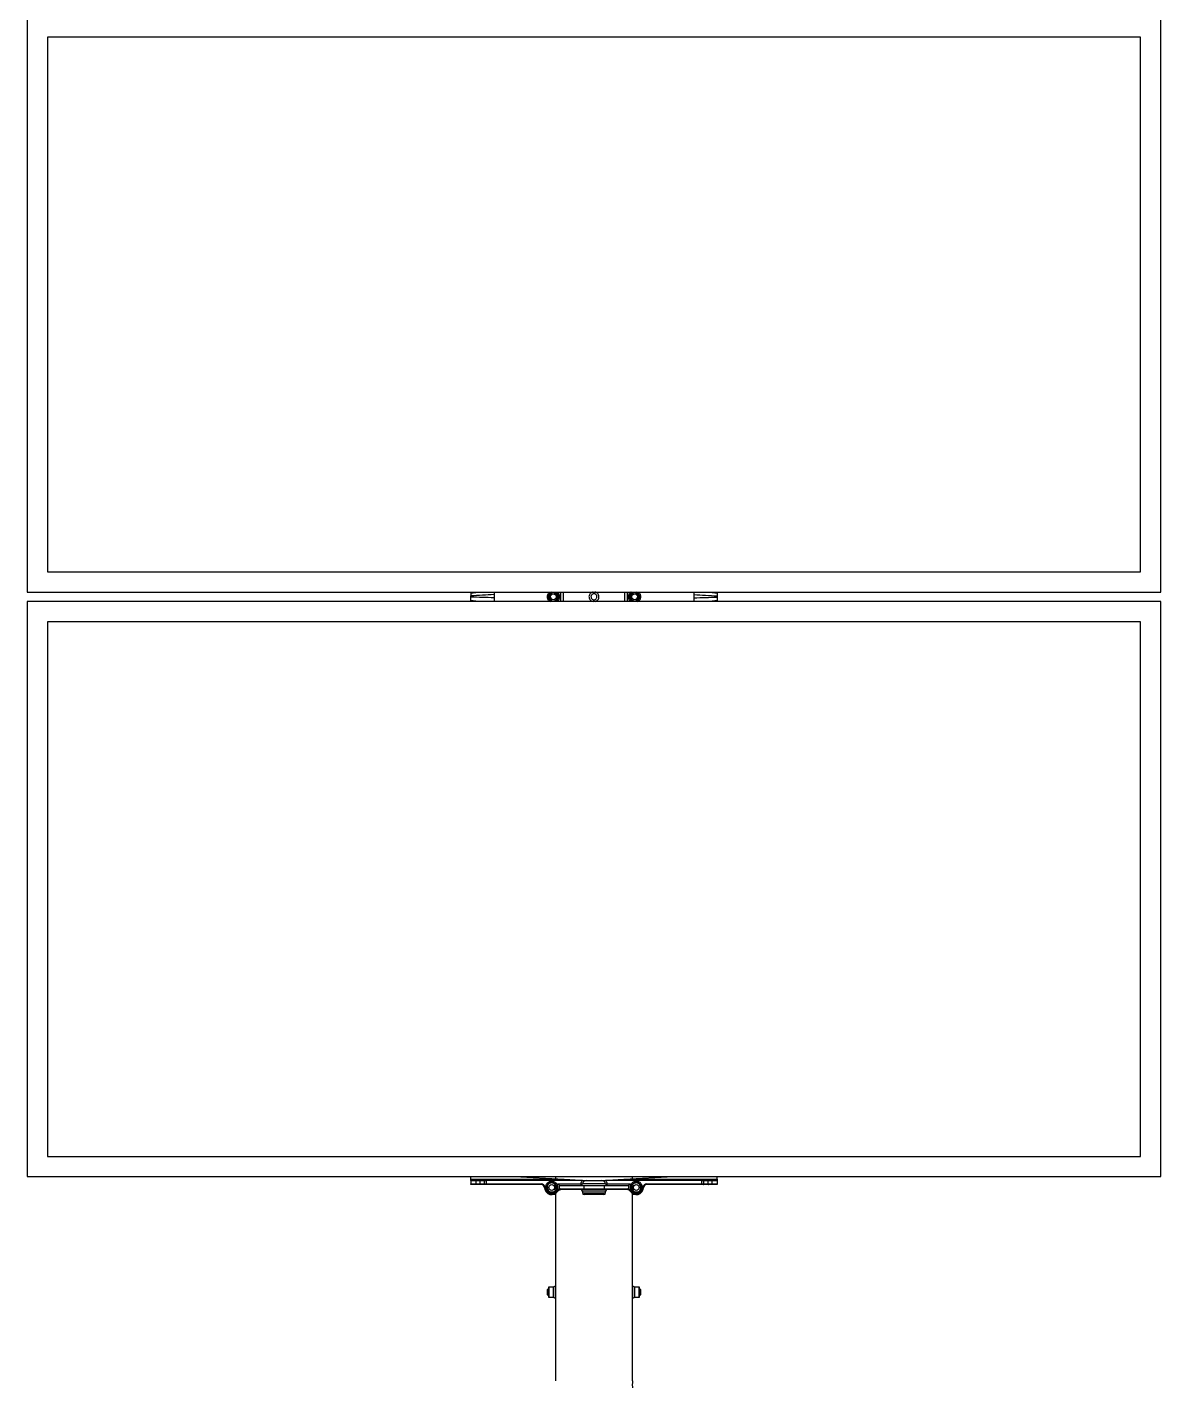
# Model space of a CAD drawing. Header units: inches. Extents: x -1851 to 6314, y -1304 to 4687.
# Drawn here: x -1610.6 to -1521.1, y 654.7 to 761.6 of the extents above; entities that cross this region are included whole.
import ezdxf

# ---------------------------------------------------------------- set-up
doc = ezdxf.new("R2010")
doc.units = ezdxf.units.IN
doc.header["$MEASUREMENT"] = 0
doc.layers.add('E-ARRY-TABL', color=9, linetype='Continuous')

msp = doc.modelspace()

# ---------------------------------------------------------------- linework, layer by layer
at = {"layer": 'E-ARRY-TABL'}
for p, q in [((-1610.63001, 762.40332), (-1610.63001, 716.99253)), ((-1521.09018, 716.99253), (-1521.09018, 762.40332)), ((-1609.02781, 760.80112), (-1609.02781, 718.59472)), ((-1522.69238, 760.80112), (-1609.02781, 760.80112)), ((-1522.69238, 718.59472), (-1522.69238, 760.80112)), ((-1609.02781, 718.59472), (-1522.69238, 718.59472)), ((-1610.63001, 716.99253), (-1521.09018, 716.99253)), ((-1610.63001, 716.26009), (-1610.63001, 670.8493)), ((-1521.09018, 716.26009), (-1610.63001, 716.26009)), ((-1575.58771, 716.9129), (-1575.00166, 716.99253)), ((-1575.00094, 716.26009), (-1575.58771, 716.33972)), ((-1569.39852, 716.98455), (-1569.38976, 716.99253)), ((-1569.02384, 716.99253), (-1568.89526, 716.91791)), ((-1568.88596, 716.99253), (-1568.85999, 716.97869)), ((-1568.73045, 716.26807), (-1568.73921, 716.26009)), ((-1562.98737, 716.98675), (-1562.98098, 716.99253)), ((-1562.83424, 716.26009), (-1562.86252, 716.27529)), ((-1562.69619, 716.25885), (-1562.82685, 716.33583)), ((-1562.32405, 716.26587), (-1562.33043, 716.26009)), ((-1556.13248, 716.33972), (-1556.71926, 716.26009)), ((-1556.71853, 716.99253), (-1556.13248, 716.9129)), ((-1521.09018, 670.8493), (-1521.09018, 716.26009)), ((-1609.02781, 714.6579), (-1609.02781, 672.4515)), ((-1522.69238, 714.6579), (-1609.02781, 714.6579)), ((-1522.69238, 672.4515), (-1522.69238, 714.6579)), ((-1609.02781, 672.4515), (-1522.69238, 672.4515)), ((-1610.63001, 670.8493), (-1521.09018, 670.8493)), ((-1575.58771, 670.64331), (-1575.58771, 670.8493)), ((-1575.58771, 670.64331), (-1568.20574, 670.64331)), ((-1575.58771, 670.55175), (-1575.58771, 670.64331)), ((-1575.58771, 670.55175), (-1575.58771, 670.27709)), ((-1575.58771, 670.55175), (-1575.15848, 670.55175)), ((-1575.58771, 670.27709), (-1575.15848, 670.27709)), ((-1575.58771, 670.23131), (-1575.58771, 670.27709)), ((-1575.12988, 670.23131), (-1575.58771, 670.23131)), ((-1575.15848, 670.27709), (-1575.15848, 670.55175)), ((-1575.15848, 670.55175), (-1574.87251, 670.55175)), ((-1575.15848, 670.27709), (-1574.87251, 670.27709)), ((-1574.90111, 670.23131), (-1575.12988, 670.23131)), ((-1574.53458, 670.23131), (-1574.90111, 670.23131)), ((-1574.87251, 670.55175), (-1574.87251, 670.27709)), ((-1574.87251, 670.55175), (-1574.50598, 670.55175)), ((-1574.87251, 670.27709), (-1574.50598, 670.27709)), ((-1574.363, 670.23131), (-1574.53458, 670.23131)), ((-1574.50598, 670.27709), (-1574.50598, 670.55175)), ((-1574.50598, 670.55175), (-1574.363, 670.55175)), ((-1574.50598, 670.27709), (-1574.363, 670.27709)), ((-1574.363, 670.55175), (-1574.363, 670.27709)), ((-1566.77173, 670.55175), (-1574.363, 670.55175)), ((-1574.363, 670.27709), (-1574.363, 670.23131)), ((-1574.363, 670.27709), (-1570.03654, 670.27709)), ((-1570.03654, 670.23131), (-1574.363, 670.23131)), ((-1572.13639, 670.8493), (-1568.20574, 670.64331)), ((-1570.03654, 670.27709), (-1570.03654, 670.23131)), ((-1568.90427, 670.8493), (-1568.90427, 670.67991)), ((-1568.73703, 670.28853), (-1566.90071, 670.28853)), ((-1568.73703, 670.14554), (-1568.73703, 670.28853)), ((-1568.6051, 670.18983), (-1568.6051, 669.86358)), ((-1568.46974, 670.1512), (-1566.65169, 670.1512)), ((-1568.20574, 670.64331), (-1566.46477, 670.55207)), ((-1566.90071, 670.28853), (-1566.77654, 670.27271)), ((-1566.90071, 670.28853), (-1566.90071, 670.15175)), ((-1564.94348, 670.27137), (-1566.77671, 670.27137)), ((-1566.65169, 670.1512), (-1566.65169, 669.87654)), ((-1566.65169, 670.1512), (-1565.0685, 670.1512)), ((-1566.45879, 670.55175), (-1565.2614, 670.55175)), ((-1565.25542, 670.55207), (-1563.51445, 670.64331)), ((-1565.0685, 670.1512), (-1565.0685, 669.87654)), ((-1565.0685, 670.1512), (-1563.25046, 670.1512)), ((-1557.3572, 670.55175), (-1564.94846, 670.55175)), ((-1564.94365, 670.27271), (-1564.81949, 670.28853)), ((-1564.81949, 670.28853), (-1562.98316, 670.28853)), ((-1564.81949, 670.15175), (-1564.81949, 670.28853)), ((-1563.51445, 670.64331), (-1559.5838, 670.8493)), ((-1563.51445, 670.64331), (-1556.13248, 670.64331)), ((-1563.1151, 669.86358), (-1563.1151, 670.18983)), ((-1562.98316, 670.28853), (-1562.98316, 670.14554)), ((-1562.85195, 670.1657), (-1562.85139, 670.19263)), ((-1562.85139, 670.19263), (-1562.81593, 670.21213)), ((-1562.81593, 670.67991), (-1562.81593, 670.8493)), ((-1562.55348, 670.35644), (-1562.51025, 670.3802)), ((-1562.51025, 670.3802), (-1562.47427, 670.35842)), ((-1562.20028, 670.19251), (-1562.17724, 670.17856)), ((-1562.17724, 670.17856), (-1562.17812, 670.1365)), ((-1561.68365, 670.27709), (-1557.3572, 670.27709)), ((-1561.68365, 670.27709), (-1561.68365, 670.23131)), ((-1557.3572, 670.23131), (-1561.68365, 670.23131)), ((-1557.3572, 670.27709), (-1557.3572, 670.55175)), ((-1557.3572, 670.55175), (-1557.21421, 670.55175)), ((-1557.3572, 670.27709), (-1557.21421, 670.27709)), ((-1557.3572, 670.27709), (-1557.3572, 670.23131)), ((-1557.18562, 670.23131), (-1557.3572, 670.23131)), ((-1557.21421, 670.55175), (-1557.21421, 670.27709)), ((-1557.21421, 670.55175), (-1556.84768, 670.55175)), ((-1557.21421, 670.27709), (-1556.84768, 670.27709)), ((-1556.81908, 670.23131), (-1557.18562, 670.23131)), ((-1556.84768, 670.27709), (-1556.84768, 670.55175)), ((-1556.84768, 670.55175), (-1556.56171, 670.55175)), ((-1556.84768, 670.27709), (-1556.56171, 670.27709)), ((-1556.59031, 670.23131), (-1556.81908, 670.23131)), ((-1556.13248, 670.23131), (-1556.59031, 670.23131)), ((-1556.56171, 670.55175), (-1556.56171, 670.27709)), ((-1556.56171, 670.55175), (-1556.13248, 670.55175)), ((-1556.56171, 670.27709), (-1556.13248, 670.27709)), ((-1556.13248, 670.64331), (-1556.13248, 670.8493)), ((-1556.13248, 670.64331), (-1556.13248, 670.55175)), ((-1556.13248, 670.55175), (-1556.13248, 670.27709)), ((-1556.13248, 670.27709), (-1556.13248, 670.23131)), ((-1569.71637, 669.96982), (-1569.76211, 669.96794)), ((-1568.90427, 669.51567), (-1568.90427, 662.17959)), ((-1568.7621, 669.72291), (-1568.72302, 669.69908)), ((-1568.73703, 669.75838), (-1568.73703, 669.83642)), ((-1568.73703, 669.75838), (-1568.70153, 669.72948)), ((-1568.51489, 669.87654), (-1566.65169, 669.87654)), ((-1566.62531, 669.83076), (-1568.4885, 669.83076)), ((-1566.77564, 669.69343), (-1566.77564, 669.56755)), ((-1564.94456, 669.69343), (-1566.77564, 669.69343)), ((-1566.77564, 669.56755), (-1564.94456, 669.56755)), ((-1566.65169, 669.87654), (-1565.0685, 669.87654)), ((-1565.08189, 669.43022), (-1566.63831, 669.43022)), ((-1565.09489, 669.83076), (-1566.62531, 669.83076)), ((-1563.23169, 669.83076), (-1565.09489, 669.83076)), ((-1565.0685, 669.87654), (-1563.20531, 669.87654)), ((-1564.94456, 669.56755), (-1564.94456, 669.69343)), ((-1562.98316, 669.75838), (-1563.01867, 669.72948)), ((-1562.95809, 669.72291), (-1562.99718, 669.69908)), ((-1562.98316, 669.83642), (-1562.98316, 669.75838)), ((-1562.85951, 669.80341), (-1562.85863, 669.84546)), ((-1562.83647, 669.78946), (-1562.85951, 669.80341)), ((-1562.81593, 662.17959), (-1562.81593, 669.51567)), ((-1562.5265, 669.60176), (-1562.56248, 669.62355)), ((-1562.48327, 669.62553), (-1562.5265, 669.60176)), ((-1562.18536, 669.78934), (-1562.22222, 669.76907)), ((-1562.1848, 669.81627), (-1562.18536, 669.78934)), ((-1562.00382, 669.96982), (-1561.95808, 669.96794)), ((-1569.45657, 661.9475), (-1569.56689, 661.9475)), ((-1569.56689, 661.9475), (-1569.56689, 661.66)), ((-1569.56689, 661.66), (-1569.56689, 661.51263)), ((-1569.45657, 662.11072), (-1569.45657, 662.09041)), ((-1569.45657, 662.09041), (-1569.45657, 661.34941)), ((-1569.09324, 662.12888), (-1569.4384, 662.12888)), ((-1569.4384, 662.12888), (-1569.4384, 662.10761)), ((-1569.4384, 662.10761), (-1569.4384, 661.33125)), ((-1568.92629, 662.19459), (-1569.09324, 662.12888)), ((-1569.09324, 662.12888), (-1569.09324, 662.10761)), ((-1569.09324, 662.10761), (-1569.09324, 661.33125)), ((-1568.92629, 662.19459), (-1568.92629, 662.16981)), ((-1568.92629, 662.16981), (-1568.92629, 661.26554)), ((-1568.90427, 662.17959), (-1568.90427, 662.15561)), ((-1568.90427, 662.15561), (-1568.90427, 661.28054)), ((-1562.81593, 661.39246), (-1562.81593, 662.17959)), ((-1562.62695, 662.12888), (-1562.7939, 662.19459)), ((-1562.7939, 661.3812), (-1562.7939, 662.19459)), ((-1562.28179, 662.12888), (-1562.62695, 662.12888)), ((-1562.62695, 661.43054), (-1562.62695, 662.12888)), ((-1562.28179, 661.43054), (-1562.28179, 662.12888)), ((-1562.26363, 661.44419), (-1562.26363, 662.11072)), ((-1562.1533, 661.9475), (-1562.26363, 661.9475)), ((-1562.1533, 661.87363), (-1562.1533, 661.9475)), ((-1562.1533, 661.51263), (-1562.1533, 661.87363)), ((-1569.56689, 661.51263), (-1569.45657, 661.51263)), ((-1569.4384, 661.33125), (-1569.09324, 661.33125)), ((-1569.09324, 661.33125), (-1568.92629, 661.26554)), ((-1568.90427, 661.28054), (-1568.90427, 654.72389)), ((-1562.81593, 661.28054), (-1562.81593, 661.39246)), ((-1562.81593, 654.72389), (-1562.81593, 661.28054)), ((-1562.7939, 661.26554), (-1562.7939, 661.3812)), ((-1562.7939, 661.26554), (-1562.62695, 661.33125)), ((-1562.62695, 661.33125), (-1562.62695, 661.43054)), ((-1562.62695, 661.33125), (-1562.28179, 661.33125)), ((-1562.28179, 661.33125), (-1562.28179, 661.43054)), ((-1562.26363, 661.51263), (-1562.1533, 661.51263)), ((-1562.26363, 661.34941), (-1562.26363, 661.44419))]:
    msp.add_line(p, q, dxfattribs=at)
for points in [[(-1575.15848, 670.27709), (-1575.15793, 670.26816), (-1575.1563, 670.25957), (-1575.15366, 670.25166), (-1575.15011, 670.24472), (-1575.14577, 670.23903), (-1575.14083, 670.2348), (-1575.13546, 670.23219), (-1575.12988, 670.23131)], [(-1574.87251, 670.27709), (-1574.87306, 670.26816), (-1574.87469, 670.25957), (-1574.87733, 670.25166), (-1574.88089, 670.24472), (-1574.88522, 670.23903), (-1574.89017, 670.2348), (-1574.89553, 670.23219), (-1574.90111, 670.23131)], [(-1574.50598, 670.27709), (-1574.50653, 670.26816), (-1574.50816, 670.25957), (-1574.5108, 670.25166), (-1574.51436, 670.24472), (-1574.51869, 670.23903), (-1574.52363, 670.2348), (-1574.529, 670.23219), (-1574.53458, 670.23131)], [(-1557.21421, 670.27709), (-1557.21366, 670.26816), (-1557.21204, 670.25957), (-1557.20939, 670.25166), (-1557.20584, 670.24472), (-1557.2015, 670.23903), (-1557.19656, 670.2348), (-1557.1912, 670.23219), (-1557.18562, 670.23131)], [(-1556.84768, 670.27709), (-1556.84713, 670.26816), (-1556.8455, 670.25957), (-1556.84286, 670.25166), (-1556.8393, 670.24472), (-1556.83497, 670.23903), (-1556.83003, 670.2348), (-1556.82466, 670.23219), (-1556.81908, 670.23131)], [(-1556.56171, 670.27709), (-1556.56226, 670.26816), (-1556.56389, 670.25957), (-1556.56653, 670.25166), (-1556.57009, 670.24472), (-1556.57442, 670.23903), (-1556.57936, 670.2348), (-1556.58473, 670.23219), (-1556.59031, 670.23131)], [(-1568.6051, 669.86358), (-1568.6026, 669.85401), (-1568.59899, 669.84488), (-1568.59443, 669.83663), (-1568.58914, 669.82965), (-1568.58336, 669.82424), (-1568.57736, 669.82068), (-1568.57142, 669.81913), (-1568.56582, 669.81966)], [(-1568.51489, 669.87654), (-1568.51438, 669.86761), (-1568.51288, 669.85902), (-1568.51044, 669.85111), (-1568.50716, 669.84417), (-1568.50316, 669.83848), (-1568.4986, 669.83425), (-1568.49365, 669.83164), (-1568.4885, 669.83076)], [(-1566.65169, 669.87654), (-1566.65119, 669.86761), (-1566.64968, 669.85902), (-1566.64725, 669.85111), (-1566.64396, 669.84417), (-1566.63997, 669.83848), (-1566.6354, 669.83425), (-1566.63045, 669.83164), (-1566.62531, 669.83076)], [(-1565.0685, 669.87654), (-1565.06901, 669.86761), (-1565.07051, 669.85902), (-1565.07295, 669.85111), (-1565.07623, 669.84417), (-1565.08023, 669.83848), (-1565.08479, 669.83425), (-1565.08974, 669.83164), (-1565.09489, 669.83076)], [(-1563.20531, 669.87654), (-1563.20581, 669.86761), (-1563.20731, 669.85902), (-1563.20975, 669.85111), (-1563.21303, 669.84417), (-1563.21703, 669.83848), (-1563.22159, 669.83425), (-1563.22654, 669.83164), (-1563.23169, 669.83076)], [(-1563.1151, 669.86358), (-1563.11759, 669.85401), (-1563.1212, 669.84488), (-1563.12576, 669.83663), (-1563.13105, 669.82965), (-1563.13684, 669.82424), (-1563.14284, 669.82068), (-1563.14877, 669.81913), (-1563.15437, 669.81966)]]:
    msp.add_lwpolyline(points, dxfattribs=at)
for centre, radius in [((-1569.06449, 716.62631), 0.24051), ((-1569.06449, 716.62631), 0.22889), ((-1562.65571, 716.62631), 0.24051), ((-1562.65571, 716.62631), 0.22889), ((-1569.20182, 669.99098), 0.22889), ((-1562.51837, 669.99098), 0.22889)]:
    msp.add_circle(centre, radius, dxfattribs=at)
for centre, radius, start, end in [((-1569.06449, 716.62631), 0.48981, 177.9975613, 189.2475613), ((-1569.06449, 716.62631), 0.48981, 166.7475613, 177.9975613), ((-1569.06449, 716.62631), 0.48981, 189.2475613, 200.4975613), ((-1569.06449, 716.62631), 0.48981, 155.4975613, 166.7475613), ((-1569.06449, 716.62631), 0.48981, 200.4975613, 211.7475613), ((-1569.06449, 716.62631), 0.48981, 144.2475613, 155.4975613), ((-1569.06449, 716.62631), 0.48981, 211.7475613, 222.9975613), ((-1569.06449, 716.62631), 0.40742, 115.9892336, 244.0107664), ((-1569.06449, 716.62631), 0.48981, 132.9975613, 144.2475613), ((-1569.06449, 716.62631), 0.48981, 222.9975613, 228.3883908), ((-1569.06449, 716.62631), 0.33715, 119.8725613, 179.8725613), ((-1569.06449, 716.62631), 0.33715, 179.8725613, 239.8725613), ((-1569.06449, 716.62631), 0.33715, 239.8725613, 299.8725613), ((-1569.06449, 716.62631), 0.33715, 59.8725613, 119.8725613), ((-1569.06449, 716.62631), 0.33715, 299.8725613, 359.8725613), ((-1569.06449, 716.62631), 0.33715, 359.8725613, 59.8725613), ((-1569.06449, 716.62631), 0.40742, 295.9892336, 59.8725613), ((-1569.06449, 716.62631), 0.48981, 42.9975613, 48.3883908), ((-1569.06449, 716.62631), 0.48981, 312.9975613, 324.2475613), ((-1569.06449, 716.62631), 0.48981, 31.7475613, 42.9975613), ((-1569.06449, 716.62631), 0.48981, 324.2475613, 335.4975613), ((-1569.06449, 716.62631), 0.48981, 20.4975613, 31.7475613), ((-1569.06449, 716.62631), 0.48981, 335.4975613, 346.7475613), ((-1569.06449, 716.62631), 0.48981, 9.2475613, 20.4975613), ((-1569.06449, 716.62631), 0.48981, 346.7475613, 357.9975613), ((-1569.06449, 716.62631), 0.48981, 357.9975613, 9.2475613), ((-1562.65571, 716.62631), 0.48981, 177.6184959, 188.8684959), ((-1562.65571, 716.62631), 0.48981, 166.3684959, 177.6184959), ((-1562.65571, 716.62631), 0.48981, 188.8684959, 200.1184959), ((-1562.65571, 716.62631), 0.48981, 155.1184959, 166.3684959), ((-1562.65571, 716.62631), 0.48981, 200.1184959, 211.3684959), ((-1562.65571, 716.62631), 0.48981, 143.8684959, 155.1184959), ((-1562.65571, 716.62631), 0.48981, 211.3684959, 222.6184959), ((-1562.65571, 716.62631), 0.40742, 115.9892336, 239.4934959), ((-1562.65571, 716.62631), 0.48981, 132.6184959, 143.8684959), ((-1562.65571, 716.62631), 0.48981, 222.6184959, 228.3883908), ((-1562.65571, 716.62631), 0.33715, 179.4934959, 239.4934959), ((-1562.65571, 716.62631), 0.33715, 119.4934959, 179.4934959), ((-1562.65571, 716.62631), 0.33715, 239.4934959, 299.4934959), ((-1562.65571, 716.62631), 0.33715, 59.4934959, 119.4934959), ((-1562.65571, 716.62631), 0.33715, 299.4934959, 359.4934959), ((-1562.65571, 716.62631), 0.33715, 359.4934959, 59.4934959), ((-1562.65571, 716.62631), 0.40742, 295.9892336, 64.0107664), ((-1562.65571, 716.62631), 0.48981, 42.6184959, 48.3883908), ((-1562.65571, 716.62631), 0.48981, 312.6184959, 323.8684959), ((-1562.65571, 716.62631), 0.48981, 31.3684959, 42.6184959), ((-1562.65571, 716.62631), 0.48981, 323.8684959, 335.1184959), ((-1562.65571, 716.62631), 0.48981, 20.1184959, 31.3684959), ((-1562.65571, 716.62631), 0.48981, 335.1184959, 346.3684959), ((-1562.65571, 716.62631), 0.48981, 8.8684959, 20.1184959), ((-1562.65571, 716.62631), 0.48981, 346.3684959, 357.6184959), ((-1562.65571, 716.62631), 0.48981, 357.6184959, 8.8684959), ((-1570.03654, 669.95665), 0.32044, 2.3552844, 90), ((-1570.03654, 669.95665), 0.27466, 2.3552844, 90), ((-1569.20182, 669.99098), 0.48981, 163.125, 174.375), ((-1569.20182, 669.99098), 0.48981, 151.875, 163.125), ((-1569.20182, 669.99098), 0.48981, 140.625, 151.875), ((-1569.20182, 669.99098), 0.40742, 127.1519395, 176.1897251), ((-1569.20182, 669.99098), 0.48981, 129.375, 140.625), ((-1569.20182, 669.99098), 0.36622, 151.2557501, 211.2557501), ((-1569.20182, 669.99098), 0.36622, 91.2557501, 151.2557501), ((-1569.20182, 669.99098), 0.48981, 118.125, 129.375), ((-1569.20182, 669.99098), 0.48981, 106.875, 118.125), ((-1569.20182, 669.99098), 0.40742, 65.3568824, 115.655907), ((-1569.20182, 669.99098), 0.48981, 95.625, 106.875), ((-1569.20182, 669.99098), 0.48981, 84.375, 95.625), ((-1569.20182, 669.99098), 0.36622, 31.2557501, 91.2557501), ((-1569.20182, 669.99098), 0.48981, 73.125, 84.375), ((-1569.20182, 669.99098), 0.48981, 61.875, 73.125), ((-1569.20182, 669.99098), 0.48981, 50.625, 61.875), ((-1569.20182, 669.99098), 0.40742, 7.7350284, 54.7859231), ((-1569.20182, 669.99098), 0.48981, 39.375, 50.625), ((-1569.20182, 669.99098), 0.36622, 331.2557501, 31.2557501), ((-1569.20182, 669.99098), 0.48981, 28.125, 39.375), ((-1569.20182, 669.99098), 0.48981, 16.875, 28.125), ((-1569.20182, 669.99098), 0.48981, 5.625, 16.875), ((-1566.91297, 670.28853), 0.13733, 270, 352.8192442), ((-1566.45879, 670.23131), 0.32044, 90, 172.8192442), ((-1565.2614, 670.23131), 0.32044, 7.1807558, 90), ((-1564.80723, 670.28853), 0.13733, 187.1807558, 270), ((-1562.51837, 669.99098), 0.48981, 154.4295675, 165.6795675), ((-1562.51837, 669.99098), 0.48981, 143.1795675, 154.4295675), ((-1562.51837, 669.99098), 0.40742, 125.7599509, 175.7674923), ((-1562.51837, 669.99098), 0.48981, 131.9295675, 143.1795675), ((-1562.51837, 669.99098), 0.36622, 151.4314304, 211.4314304), ((-1562.51837, 669.99098), 0.48981, 120.6795675, 131.9295675), ((-1562.51837, 669.99098), 0.36622, 91.4314304, 151.4314304), ((-1562.51837, 669.99098), 0.48981, 109.4295675, 120.6795675), ((-1562.51837, 669.99098), 0.40742, 67.9109617, 114.9737153), ((-1562.51837, 669.99098), 0.48981, 98.1795675, 109.4295675), ((-1562.51837, 669.99098), 0.48981, 86.9295675, 98.1795675), ((-1562.51837, 669.99098), 0.36622, 31.4314304, 91.4314304), ((-1562.51837, 669.99098), 0.48981, 75.6795675, 86.9295675), ((-1562.51837, 669.99098), 0.48981, 64.4295675, 75.6795675), ((-1562.51837, 669.99098), 0.48981, 53.1795675, 64.4295675), ((-1562.51837, 669.99098), 0.40742, 6.8590646, 57.2284647), ((-1562.51837, 669.99098), 0.48981, 41.9295675, 53.1795675), ((-1562.51837, 669.99098), 0.36622, 331.4314304, 31.4314304), ((-1562.51837, 669.99098), 0.48981, 30.6795675, 41.9295675), ((-1562.51837, 669.99098), 0.48981, 19.4295675, 30.6795675), ((-1562.51837, 669.99098), 0.48981, 8.1795675, 19.4295675), ((-1561.68365, 669.95665), 0.32044, 90, 177.6447156), ((-1561.68365, 669.95665), 0.27466, 90, 177.6447156), ((-1569.20182, 669.99098), 0.56077, 182.3552844, 328.6309862), ((-1569.20182, 669.99098), 0.51499, 182.3552844, 328.6309862), ((-1569.20182, 669.99098), 0.48981, 174.375, 185.625), ((-1569.20182, 669.99098), 0.48981, 185.625, 196.875), ((-1569.20182, 669.99098), 0.48981, 196.875, 208.125), ((-1569.20182, 669.99098), 0.48981, 208.125, 219.375), ((-1569.20182, 669.99098), 0.40742, 187.6164292, 234.814168), ((-1569.20182, 669.99098), 0.48981, 219.375, 230.625), ((-1569.20182, 669.99098), 0.36622, 211.2557501, 271.2557501), ((-1569.20182, 669.99098), 0.48981, 230.625, 241.875), ((-1569.20182, 669.99098), 0.48981, 241.875, 253.125), ((-1569.20182, 669.99098), 0.40742, 245.7900849, 270), ((-1569.20182, 669.99098), 0.48981, 253.125, 264.375), ((-1569.20182, 669.99098), 0.48981, 264.375, 275.625), ((-1569.20182, 669.99098), 0.40742, 270, 295.2743897), ((-1569.20182, 669.99098), 0.36622, 271.2557501, 331.2557501), ((-1569.20182, 669.99098), 0.48981, 275.625, 286.875), ((-1569.20182, 669.99098), 0.48981, 286.875, 298.125), ((-1569.20182, 669.99098), 0.48981, 298.125, 309.375), ((-1569.20182, 669.99098), 0.40742, 306.7516669, 357.1400168), ((-1569.20182, 669.99098), 0.48981, 309.375, 320.625), ((-1569.20182, 669.99098), 0.48981, 320.625, 331.875), ((-1569.20182, 669.99098), 0.48981, 331.875, 343.125), ((-1568.4885, 669.5561), 0.32044, 140.8584072, 148.6309862), ((-1569.20182, 669.99098), 0.48981, 343.125, 354.375), ((-1568.4885, 669.5561), 0.27466, 140.8584072, 148.6309862), ((-1569.20182, 669.99098), 0.48981, 354.375, 5.625), ((-1568.51489, 669.5561), 0.32044, 90, 106.3508721), ((-1568.4885, 669.5561), 0.27466, 90, 106.3508721), ((-1566.91297, 669.69343), 0.13733, 0, 90), ((-1566.63831, 669.56755), 0.13733, 180, 270), ((-1565.08189, 669.56755), 0.13733, 270, 0), ((-1564.80723, 669.69343), 0.13733, 90, 180), ((-1563.23169, 669.5561), 0.27466, 73.6491279, 90), ((-1563.20531, 669.5561), 0.32044, 73.6491279, 90), ((-1563.23169, 669.5561), 0.27466, 31.3690138, 39.1415928), ((-1562.51837, 669.99098), 0.48981, 176.9295675, 188.1795675), ((-1562.51837, 669.99098), 0.48981, 165.6795675, 176.9295675), ((-1562.51837, 669.99098), 0.48981, 188.1795675, 199.4295675), ((-1562.51837, 669.99098), 0.56077, 211.3690138, 357.6447156), ((-1563.23169, 669.5561), 0.32044, 31.3690138, 39.1415928), ((-1562.51837, 669.99098), 0.48981, 199.4295675, 210.6795675), ((-1562.51837, 669.99098), 0.51499, 211.3690138, 357.6447156), ((-1562.51837, 669.99098), 0.48981, 210.6795675, 221.9295675), ((-1562.51837, 669.99098), 0.40742, 187.2707127, 236.5342183), ((-1562.51837, 669.99098), 0.48981, 221.9295675, 233.1795675), ((-1562.51837, 669.99098), 0.36622, 211.4314304, 271.4314304), ((-1562.51837, 669.99098), 0.48981, 233.1795675, 244.4295675), ((-1562.51837, 669.99098), 0.48981, 244.4295675, 255.6795675), ((-1562.51837, 669.99098), 0.40742, 247.037025, 295.183735), ((-1562.51837, 669.99098), 0.48981, 255.6795675, 266.9295675), ((-1562.51837, 669.99098), 0.48981, 266.9295675, 278.1795675), ((-1562.51837, 669.99098), 0.36622, 271.4314304, 331.4314304), ((-1562.51837, 669.99098), 0.48981, 278.1795675, 289.4295675), ((-1562.51837, 669.99098), 0.48981, 289.4295675, 300.6795675), ((-1562.51837, 669.99098), 0.40742, 306.8738017, 355.3985356), ((-1562.51837, 669.99098), 0.48981, 300.6795675, 311.9295675), ((-1562.51837, 669.99098), 0.48981, 311.9295675, 323.1795675), ((-1562.51837, 669.99098), 0.48981, 323.1795675, 334.4295675), ((-1562.51837, 669.99098), 0.48981, 334.4295675, 345.6795675), ((-1562.51837, 669.99098), 0.48981, 345.6795675, 356.9295675), ((-1562.51837, 669.99098), 0.48981, 356.9295675, 8.1795675), ((-1569.4384, 662.11072), 0.01817, 90, 180), ((-1568.92039, 662.17959), 0.01612, 0, 111.4825928), ((-1562.79981, 662.17959), 0.01612, 68.5174072, 180), ((-1562.28179, 662.11072), 0.01817, 360, 90), ((-1569.4384, 661.34941), 0.01817, 180, 270), ((-1568.92039, 661.28054), 0.01612, 248.5174072, 0), ((-1562.79981, 661.28054), 0.01612, 180, 291.4825928), ((-1562.28179, 661.34941), 0.01817, 270, 360)]:
    msp.add_arc(centre, radius, start, end, dxfattribs=at)
for centre, start_param, end_param in [((-1568.46974, 670.28853), 3.943604022, 4.71238898), ((-1563.25046, 670.28853), 4.71238898, 5.481173938)]:
    msp.add_ellipse(centre, major_axis=(0.19469, 0), ratio=0.705389765, start_param=start_param, end_param=end_param, dxfattribs=at)
for points, knots in [([(-1575.58771, 716.99253), (-1575.58771, 716.98405), (-1575.58771, 716.94238), (-1575.58771, 716.92597), (-1575.58771, 716.9129)], [0, 0, 0, 0, 0.203251759, 1, 1, 1, 1]), ([(-1575.58771, 716.9129), (-1575.58771, 716.89797), (-1575.58771, 716.8698), (-1575.58771, 716.83782), (-1575.58771, 716.81158), (-1575.58771, 716.76813), (-1575.58771, 716.72922), (-1575.58771, 716.70689), (-1575.58771, 716.70454)], [0, 0, 0, 0, 0.336781761, 0.635414469, 0.762435252, 0.874639399, 0.986817621, 1, 1, 1, 1]), ([(-1573.74976, 716.80184), (-1574.05585, 716.78147), (-1574.66796, 716.74072), (-1575.28115, 716.7166), (-1575.58771, 716.70454)], [0, 0, 0, 0, 0.500050032, 1, 1, 1, 1]), ([(-1575.58771, 716.59651), (-1575.58771, 716.59973), (-1575.58771, 716.60428), (-1575.58771, 716.61151), (-1575.58771, 716.61598), (-1575.58771, 716.6196), (-1575.58771, 716.62105), (-1575.58771, 716.62394), (-1575.58771, 716.62871), (-1575.58771, 716.63536), (-1575.58771, 716.64393), (-1575.58771, 716.6575), (-1575.58771, 716.67802), (-1575.58771, 716.69484), (-1575.58771, 716.70454)], [0, 0, 0, 0, 0.088792677, 0.125266565, 0.198196576, 0.211434953, 0.224673296, 0.237911626, 0.290864967, 0.355531486, 0.42020743, 0.526263413, 0.726625991, 1, 1, 1, 1]), ([(-1573.74998, 716.54787), (-1574.05615, 716.55861), (-1574.66843, 716.58008), (-1575.2813, 716.59103), (-1575.58771, 716.59651)], [0, 0, 0, 0, 0.500036901, 1, 1, 1, 1]), ([(-1575.58771, 716.33972), (-1575.58771, 716.34477), (-1575.58771, 716.37427), (-1575.58771, 716.40077), (-1575.58771, 716.44646), (-1575.58771, 716.48839), (-1575.58771, 716.53961), (-1575.58771, 716.57737), (-1575.58771, 716.59651)], [0, 0, 0, 0, 0.104408076, 0.610092505, 0.713229006, 0.816381409, 0.906958044, 1, 1, 1, 1]), ([(-1575.58771, 716.33972), (-1575.58771, 716.326), (-1575.58771, 716.30946), (-1575.58771, 716.26729), (-1575.58771, 716.26009)], [0, 0, 0, 0, 0.829245833, 1, 1, 1, 1]), ([(-1573.74998, 716.54787), (-1573.74987, 716.51933), (-1573.74964, 716.45793), (-1573.74994, 716.37208), (-1573.75069, 716.30163), (-1573.75153, 716.27252), (-1573.75189, 716.26009)], [0, 0, 0, 0, 0.237682332, 0.511297981, 0.791460281, 1, 1, 1, 1]), ([(-1573.75188, 716.99253), (-1573.75153, 716.98003), (-1573.75074, 716.95174), (-1573.74997, 716.88649), (-1573.74983, 716.82994), (-1573.74976, 716.80184)], [0, 0, 0, 0, 0.284877006, 0.644722971, 1, 1, 1, 1]), ([(-1573.74976, 716.80184), (-1573.74984, 716.76253), (-1573.74994, 716.71553), (-1573.75022, 716.66015), (-1573.75027, 716.63524), (-1573.75028, 716.61417), (-1573.75022, 716.5989), (-1573.75021, 716.58793), (-1573.75013, 716.57192), (-1573.75004, 716.55696), (-1573.74998, 716.54787)], [0, 0, 0, 0, 0.473900563, 0.566584192, 0.646097342, 0.765289978, 0.812851893, 0.824688911, 0.893504587, 1, 1, 1, 1]), ([(-1569.40207, 716.43241), (-1569.402, 716.46402), (-1569.40185, 716.52782), (-1569.40171, 716.59378), (-1569.40163, 716.62706)], [0, 0, 0, 0, 0.495457963, 1, 1, 1, 1]), ([(-1569.23371, 716.33471), (-1569.27787, 716.36033), (-1569.33487, 716.39341), (-1569.38971, 716.42524), (-1569.40207, 716.43241)], [0, 0, 0, 0, 0.774619327, 1, 1, 1, 1]), ([(-1569.40163, 716.62706), (-1569.40162, 716.63168), (-1569.40148, 716.69741), (-1569.40133, 716.76182), (-1569.4012, 716.82171)], [0, 0, 0, 0, 0.070220322, 1, 1, 1, 1]), ([(-1569.4012, 716.82171), (-1569.37379, 716.83746), (-1569.31846, 716.86924), (-1569.26127, 716.90209), (-1569.23241, 716.91866)], [0, 0, 0, 0, 0.495457963, 1, 1, 1, 1]), ([(-1569.10514, 716.26009), (-1569.134, 716.27684), (-1569.17637, 716.30143), (-1569.21985, 716.32666), (-1569.23371, 716.33471)], [0, 0, 0, 0, 0.681174188, 1, 1, 1, 1]), ([(-1569.23241, 716.91866), (-1569.22841, 716.92096), (-1569.18499, 716.9459), (-1569.14244, 716.97034), (-1569.10382, 716.99253)], [0, 0, 0, 0, 0.09219659, 1, 1, 1, 1]), ([(-1568.89656, 716.33396), (-1568.90057, 716.33166), (-1568.94398, 716.30672), (-1568.98653, 716.28228), (-1569.02516, 716.26009)], [0, 0, 0, 0, 0.09219659, 1, 1, 1, 1]), ([(-1568.72777, 716.43091), (-1568.75519, 716.41516), (-1568.81051, 716.38338), (-1568.86771, 716.35053), (-1568.89656, 716.33396)], [0, 0, 0, 0, 0.495457963, 1, 1, 1, 1]), ([(-1568.89526, 716.91791), (-1568.88141, 716.90987), (-1568.82444, 716.87681), (-1568.76892, 716.84459), (-1568.72691, 716.82021)], [0, 0, 0, 0, 0.243165711, 1, 1, 1, 1]), ([(-1568.72734, 716.62556), (-1568.72735, 716.62094), (-1568.7275, 716.55521), (-1568.72764, 716.4908), (-1568.72777, 716.43091)], [0, 0, 0, 0, 0.070220322, 1, 1, 1, 1]), ([(-1568.72691, 716.82021), (-1568.72698, 716.7886), (-1568.72712, 716.72479), (-1568.72727, 716.65884), (-1568.72734, 716.62556)], [0, 0, 0, 0, 0.495457963, 1, 1, 1, 1]), ([(-1568.49704, 716.99253), (-1568.49683, 716.96397), (-1568.49497, 716.71984), (-1568.4963, 716.47569), (-1568.49748, 716.26009)], [0, 0, 0, 0, 0.116959652, 1, 1, 1, 1]), ([(-1568.26877, 716.26009), (-1568.26796, 716.47616), (-1568.26704, 716.72031), (-1568.26851, 716.96444), (-1568.26868, 716.99253)], [0, 0, 0, 0, 0.88496735, 1, 1, 1, 1]), ([(-1565.93122, 716.99253), (-1565.95079, 716.99028), (-1566.01386, 716.98306), (-1566.10891, 716.92768), (-1566.20022, 716.83432), (-1566.25323, 716.71438), (-1566.26156, 716.58506), (-1566.22461, 716.46057), (-1566.14679, 716.35634), (-1566.047, 716.28383), (-1565.97101, 716.26727), (-1565.93808, 716.26009)], [0, 0, 0, 0, 0.055467135, 0.178740105, 0.301068238, 0.422074784, 0.541486052, 0.660550552, 0.781493861, 0.905315943, 1, 1, 1, 1]), ([(-1565.62837, 716.67854), (-1565.62502, 716.65208), (-1565.61934, 716.60728), (-1565.63673, 716.53696), (-1565.67217, 716.47363), (-1565.733, 716.42037), (-1565.8078, 716.38999), (-1565.88886, 716.38593), (-1565.96685, 716.40902), (-1566.03253, 716.45646), (-1566.07876, 716.5226), (-1566.10075, 716.60044), (-1566.09585, 716.68143), (-1566.07473, 716.73149), (-1566.04616, 716.77634), (-1566.00991, 716.81642), (-1565.93911, 716.85505), (-1565.85923, 716.86838), (-1565.77899, 716.85447), (-1565.70856, 716.81474), (-1565.65351, 716.75458), (-1565.63674, 716.70384), (-1565.62837, 716.67854)], [0, 0, 0, 0, 0.05318276, 0.090051856, 0.143930989, 0.197508132, 0.250693831, 0.303997406, 0.357752004, 0.411588514, 0.465007081, 0.518157859, 0.571608056, 0.625348022, 0.625461196, 0.679189914, 0.732471661, 0.785668797, 0.839276455, 0.893156273, 0.946740624, 1, 1, 1, 1]), ([(-1565.46641, 716.58359), (-1565.46572, 716.62599), (-1565.46434, 716.71109), (-1565.5184, 716.83097), (-1565.60776, 716.92527), (-1565.70401, 716.9823), (-1565.76883, 716.99003), (-1565.78971, 716.99253)], [0, 0, 0, 0, 0.218328363, 0.43818827, 0.662256444, 0.89122321, 1, 1, 1, 1]), ([(-1565.76795, 716.26009), (-1565.72811, 716.27248), (-1565.64654, 716.29786), (-1565.54799, 716.38337), (-1565.4857, 716.48364), (-1565.47196, 716.55481), (-1565.46641, 716.58359)], [0, 0, 0, 0, 0.263744587, 0.540159175, 0.814036973, 1, 1, 1, 1]), ([(-1563.45156, 716.99253), (-1563.45224, 716.77321), (-1563.45299, 716.52906), (-1563.45172, 716.28493), (-1563.45159, 716.26009)], [0, 0, 0, 0, 0.898277382, 1, 1, 1, 1]), ([(-1563.22317, 716.26009), (-1563.22336, 716.28543), (-1563.22524, 716.52956), (-1563.2239, 716.77371), (-1563.2227, 716.99253)], [0, 0, 0, 0, 0.10376783, 1, 1, 1, 1]), ([(-1562.99456, 716.43465), (-1562.99428, 716.46626), (-1562.99372, 716.53006), (-1562.99313, 716.59601), (-1562.99284, 716.62929)], [0, 0, 0, 0, 0.495457963, 1, 1, 1, 1]), ([(-1562.82685, 716.33583), (-1562.84065, 716.34396), (-1562.89741, 716.3774), (-1562.95271, 716.40999), (-1562.99456, 716.43465)], [0, 0, 0, 0, 0.243165711, 1, 1, 1, 1]), ([(-1562.99284, 716.62929), (-1562.9928, 716.63391), (-1562.99222, 716.69963), (-1562.99165, 716.76405), (-1562.99112, 716.82393)], [0, 0, 0, 0, 0.070220322, 1, 1, 1, 1]), ([(-1562.99112, 716.82393), (-1562.9636, 716.8395), (-1562.90807, 716.87091), (-1562.85066, 716.90338), (-1562.82169, 716.91977)], [0, 0, 0, 0, 0.495457963, 1, 1, 1, 1]), ([(-1562.82169, 716.91977), (-1562.81767, 716.92204), (-1562.77424, 716.94661), (-1562.73168, 716.97068), (-1562.69306, 716.99253)], [0, 0, 0, 0, 0.092516545, 1, 1, 1, 1]), ([(-1562.48972, 716.33285), (-1562.49374, 716.33058), (-1562.53717, 716.30601), (-1562.57973, 716.28194), (-1562.61835, 716.26009)], [0, 0, 0, 0, 0.092516545, 1, 1, 1, 1]), ([(-1562.6131, 716.99253), (-1562.5842, 716.9755), (-1562.54184, 716.95054), (-1562.49837, 716.92492), (-1562.48456, 716.91679)], [0, 0, 0, 0, 0.682346465, 1, 1, 1, 1]), ([(-1562.32029, 716.42868), (-1562.34781, 716.41312), (-1562.40334, 716.38171), (-1562.46075, 716.34924), (-1562.48972, 716.33285)], [0, 0, 0, 0, 0.495457963, 1, 1, 1, 1]), ([(-1562.48456, 716.91679), (-1562.44057, 716.89087), (-1562.38379, 716.85741), (-1562.32916, 716.82523), (-1562.31685, 716.81797)], [0, 0, 0, 0, 0.774619327, 1, 1, 1, 1]), ([(-1562.31857, 716.62333), (-1562.31861, 716.61871), (-1562.31919, 716.55298), (-1562.31976, 716.48857), (-1562.32029, 716.42868)], [0, 0, 0, 0, 0.070220322, 1, 1, 1, 1]), ([(-1562.31685, 716.81797), (-1562.31713, 716.78636), (-1562.31769, 716.72256), (-1562.31828, 716.65661), (-1562.31857, 716.62333)], [0, 0, 0, 0, 0.495457963, 1, 1, 1, 1]), ([(-1557.97021, 716.54787), (-1557.97033, 716.51484), (-1557.97058, 716.44371), (-1557.97008, 716.34925), (-1557.96924, 716.28523), (-1557.96844, 716.26511), (-1557.96824, 716.26009)], [0, 0, 0, 0, 0.272878633, 0.587618909, 0.897093641, 1, 1, 1, 1]), ([(-1557.96823, 716.99253), (-1557.96843, 716.9875), (-1557.96923, 716.96734), (-1557.97012, 716.90408), (-1557.97033, 716.83611), (-1557.97043, 716.80184)], [0, 0, 0, 0, 0.141530855, 0.567144679, 1, 1, 1, 1]), ([(-1557.97043, 716.80184), (-1557.97035, 716.76253), (-1557.97025, 716.71553), (-1557.96997, 716.66015), (-1557.96992, 716.63524), (-1557.96991, 716.61417), (-1557.96998, 716.5989), (-1557.96998, 716.58793), (-1557.97007, 716.57192), (-1557.97016, 716.55696), (-1557.97021, 716.54787)], [0, 0, 0, 0, 0.473900563, 0.566584192, 0.646097342, 0.765289978, 0.812851893, 0.824688911, 0.893504587, 1, 1, 1, 1]), ([(-1557.97043, 716.80184), (-1557.66434, 716.78147), (-1557.05223, 716.74072), (-1556.43904, 716.7166), (-1556.13248, 716.70454)], [0, 0, 0, 0, 0.500050032, 1, 1, 1, 1]), ([(-1557.97021, 716.54787), (-1557.66405, 716.55861), (-1557.05176, 716.58008), (-1556.43889, 716.59103), (-1556.13248, 716.59651)], [0, 0, 0, 0, 0.500036901, 1, 1, 1, 1]), ([(-1556.13248, 716.9129), (-1556.13248, 716.92662), (-1556.13248, 716.94316), (-1556.13248, 716.98533), (-1556.13248, 716.99253)], [0, 0, 0, 0, 0.829245832, 1, 1, 1, 1]), ([(-1556.13248, 716.9129), (-1556.13248, 716.89783), (-1556.13248, 716.86801), (-1556.13248, 716.83902), (-1556.13248, 716.80443), (-1556.13248, 716.75839), (-1556.13248, 716.72173), (-1556.13248, 716.70454)], [0, 0, 0, 0, 0.332265312, 0.657491515, 0.788304514, 0.900705037, 1, 1, 1, 1]), ([(-1556.13248, 716.70454), (-1556.13248, 716.69123), (-1556.13248, 716.67275), (-1556.13248, 716.65242), (-1556.13248, 716.64443), (-1556.13248, 716.63645), (-1556.13248, 716.62914), (-1556.13248, 716.62249), (-1556.13248, 716.62083), (-1556.13248, 716.6185), (-1556.13248, 716.61551), (-1556.13248, 716.61019), (-1556.13248, 716.60385), (-1556.13248, 716.59885), (-1556.13248, 716.59651)], [0, 0, 0, 0, 0.378460386, 0.525059812, 0.561520365, 0.597982148, 0.743875857, 0.762193155, 0.780422606, 0.789537342, 0.825996993, 0.862456604, 0.935401836, 1, 1, 1, 1]), ([(-1556.13248, 716.59651), (-1556.13248, 716.57781), (-1556.13248, 716.53789), (-1556.13248, 716.48494), (-1556.13248, 716.44149), (-1556.13248, 716.41453), (-1556.13248, 716.3828), (-1556.13248, 716.35447), (-1556.13248, 716.33972)], [0, 0, 0, 0, 0.090987099, 0.194222261, 0.297480686, 0.412851507, 0.694273649, 1, 1, 1, 1]), ([(-1556.13248, 716.26009), (-1556.13248, 716.26856), (-1556.13248, 716.31024), (-1556.13248, 716.32665), (-1556.13248, 716.33972)], [0, 0, 0, 0, 0.203251759, 1, 1, 1, 1]), ([(-1569.62459, 669.98172), (-1569.60807, 670.01182), (-1569.57474, 670.07259), (-1569.54029, 670.1354), (-1569.52291, 670.1671)], [0, 0, 0, 0, 0.495457963, 1, 1, 1, 1]), ([(-1569.52291, 670.1671), (-1569.5205, 670.17149), (-1569.50225, 670.20477), (-1569.46783, 670.26751), (-1569.43686, 670.32398), (-1569.42123, 670.35248)], [0, 0, 0, 0, 0.070085768, 0.530782234, 1, 1, 1, 1]), ([(-1569.20984, 670.35711), (-1569.22906, 670.35669), (-1569.30061, 670.35512), (-1569.37028, 670.35359), (-1569.42123, 670.35248)], [0, 0, 0, 0, 0.268633605, 1, 1, 1, 1]), ([(-1568.99846, 670.36175), (-1569.01621, 670.36136), (-1569.08511, 670.35985), (-1569.15669, 670.35828), (-1569.20984, 670.35711)], [0, 0, 0, 0, 0.257551345, 1, 1, 1, 1]), ([(-1568.99846, 670.36175), (-1568.98064, 670.33239), (-1568.94468, 670.27314), (-1568.90751, 670.2119), (-1568.88875, 670.181)], [0, 0, 0, 0, 0.495457963, 1, 1, 1, 1]), ([(-1568.88875, 670.181), (-1568.88615, 670.17671), (-1568.86646, 670.14427), (-1568.82933, 670.0831), (-1568.79591, 670.02803), (-1568.77905, 670.00025)], [0, 0, 0, 0, 0.070085768, 0.530782234, 1, 1, 1, 1]), ([(-1568.6051, 670.18983), (-1568.62929, 670.2072), (-1568.67174, 670.23768), (-1568.71733, 670.27328), (-1568.73686, 670.2884), (-1568.73703, 670.28853)], [0, 0, 0, 0, 0.56767628, 0.996223213, 1, 1, 1, 1]), ([(-1566.90071, 670.28853), (-1566.8897, 670.33904), (-1566.86827, 670.43746), (-1566.80334, 670.51433), (-1566.77173, 670.55175)], [0, 0, 0, 0, 0.513197163, 1, 1, 1, 1]), ([(-1566.77173, 670.55175), (-1566.73595, 670.55175), (-1566.65762, 670.55175), (-1566.54729, 670.55175), (-1566.4743, 670.55175), (-1566.43718, 670.55175), (-1566.43695, 670.55175)], [0, 0, 0, 0, 0.293177679, 0.641793898, 0.997794975, 1, 1, 1, 1]), ([(-1565.28324, 670.55175), (-1565.28301, 670.55175), (-1565.24644, 670.55175), (-1565.17345, 670.55175), (-1565.06322, 670.55175), (-1564.98424, 670.55175), (-1564.94846, 670.55175)], [0, 0, 0, 0, 0.002205058, 0.352907933, 0.706817878, 1, 1, 1, 1]), ([(-1565.2674, 670.55175), (-1565.26722, 670.55175), (-1565.26322, 670.55175), (-1565.25923, 670.55191), (-1565.25542, 670.55207)], [0, 0, 0, 0, 0.045670299, 1, 1, 1, 1]), ([(-1564.94846, 670.55175), (-1564.91685, 670.51433), (-1564.85192, 670.43746), (-1564.83049, 670.33904), (-1564.81949, 670.28853)], [0, 0, 0, 0, 0.486802837, 1, 1, 1, 1]), ([(-1562.98316, 670.28853), (-1562.98333, 670.2884), (-1563.00286, 670.27328), (-1563.04846, 670.23768), (-1563.09091, 670.2072), (-1563.1151, 670.18983)], [0, 0, 0, 0, 0.003776787, 0.43232372, 1, 1, 1, 1]), ([(-1562.94111, 669.98042), (-1562.92469, 670.01058), (-1562.89155, 670.07144), (-1562.85729, 670.13437), (-1562.84, 670.16611)], [0, 0, 0, 0, 0.495457963, 1, 1, 1, 1]), ([(-1562.84, 670.16611), (-1562.83761, 670.17051), (-1562.81946, 670.20384), (-1562.78524, 670.26669), (-1562.75443, 670.32326), (-1562.73889, 670.3518)], [0, 0, 0, 0, 0.070085768, 0.530782234, 1, 1, 1, 1]), ([(-1562.52752, 670.35709), (-1562.54674, 670.35661), (-1562.61829, 670.35482), (-1562.68795, 670.35308), (-1562.73889, 670.3518)], [0, 0, 0, 0, 0.268633605, 1, 1, 1, 1]), ([(-1562.31615, 670.36237), (-1562.3339, 670.36192), (-1562.4028, 670.3602), (-1562.47438, 670.35841), (-1562.52752, 670.35709)], [0, 0, 0, 0, 0.257551345, 1, 1, 1, 1]), ([(-1562.31615, 670.36237), (-1562.29825, 670.33307), (-1562.26211, 670.27393), (-1562.22475, 670.2128), (-1562.2059, 670.18196)], [0, 0, 0, 0, 0.495457963, 1, 1, 1, 1]), ([(-1562.2059, 670.18196), (-1562.20328, 670.17768), (-1562.18349, 670.1453), (-1562.14617, 670.08424), (-1562.11259, 670.02928), (-1562.09564, 670.00155)], [0, 0, 0, 0, 0.070085768, 0.530782234, 1, 1, 1, 1]), ([(-1569.51488, 669.80097), (-1569.51748, 669.80525), (-1569.53717, 669.8377), (-1569.5743, 669.89887), (-1569.60772, 669.95393), (-1569.62459, 669.98172)], [0, 0, 0, 0, 0.070085768, 0.530782234, 1, 1, 1, 1]), ([(-1569.40518, 669.62022), (-1569.42299, 669.64958), (-1569.45895, 669.70882), (-1569.49613, 669.77007), (-1569.51488, 669.80097)], [0, 0, 0, 0, 0.495457963, 1, 1, 1, 1]), ([(-1569.19379, 669.62486), (-1569.21301, 669.62443), (-1569.28456, 669.62287), (-1569.35423, 669.62134), (-1569.40518, 669.62022)], [0, 0, 0, 0, 0.268633605, 1, 1, 1, 1]), ([(-1568.98241, 669.62949), (-1569.00015, 669.6291), (-1569.06906, 669.62759), (-1569.14064, 669.62602), (-1569.19379, 669.62486)], [0, 0, 0, 0, 0.257551345, 1, 1, 1, 1]), ([(-1568.88073, 669.81487), (-1568.88314, 669.81048), (-1568.90139, 669.7772), (-1568.9358, 669.71446), (-1568.96678, 669.65798), (-1568.98241, 669.62949)], [0, 0, 0, 0, 0.070085768, 0.530782234, 1, 1, 1, 1]), ([(-1568.77905, 670.00025), (-1568.79556, 669.97014), (-1568.82889, 669.90938), (-1568.86335, 669.84656), (-1568.88073, 669.81487)], [0, 0, 0, 0, 0.495457963, 1, 1, 1, 1]), ([(-1568.73703, 669.75838), (-1568.72863, 669.76974), (-1568.70649, 669.79971), (-1568.66036, 669.83964), (-1568.62327, 669.85571), (-1568.6051, 669.86358)], [0, 0, 0, 0, 0.23768431, 0.626554785, 1, 1, 1, 1]), ([(-1568.56582, 669.81966), (-1568.58422, 669.8131), (-1568.62051, 669.80017), (-1568.66927, 669.76582), (-1568.69283, 669.73928), (-1568.70153, 669.72948)], [0, 0, 0, 0, 0.393458554, 0.776011655, 1, 1, 1, 1]), ([(-1563.01867, 669.72948), (-1563.02799, 669.73994), (-1563.05168, 669.76653), (-1563.08539, 669.78963), (-1563.12217, 669.80879), (-1563.14032, 669.81492), (-1563.15437, 669.81966)], [0, 0, 0, 0, 0.238468555, 0.606420841, 0.695548911, 1, 1, 1, 1]), ([(-1563.1151, 669.86358), (-1563.10126, 669.85785), (-1563.06528, 669.84295), (-1563.0174, 669.80451), (-1562.99214, 669.77047), (-1562.98316, 669.75838)], [0, 0, 0, 0, 0.287041376, 0.74678474, 1, 1, 1, 1]), ([(-1562.83085, 669.80001), (-1562.83347, 669.80429), (-1562.85326, 669.83667), (-1562.89058, 669.89773), (-1562.92416, 669.95269), (-1562.94111, 669.98042)], [0, 0, 0, 0, 0.070085768, 0.530782234, 1, 1, 1, 1]), ([(-1562.7206, 669.6196), (-1562.7385, 669.6489), (-1562.77464, 669.70804), (-1562.812, 669.76917), (-1562.83085, 669.80001)], [0, 0, 0, 0, 0.495457963, 1, 1, 1, 1]), ([(-1562.50923, 669.62488), (-1562.52845, 669.6244), (-1562.59999, 669.62261), (-1562.66965, 669.62087), (-1562.7206, 669.6196)], [0, 0, 0, 0, 0.268633605, 1, 1, 1, 1]), ([(-1562.29786, 669.63016), (-1562.3156, 669.62972), (-1562.3845, 669.628), (-1562.45608, 669.62621), (-1562.50923, 669.62488)], [0, 0, 0, 0, 0.257551345, 1, 1, 1, 1]), ([(-1562.19675, 669.81586), (-1562.19914, 669.81145), (-1562.21729, 669.77812), (-1562.25151, 669.71528), (-1562.28232, 669.65871), (-1562.29786, 669.63016)], [0, 0, 0, 0, 0.070085768, 0.530782234, 1, 1, 1, 1]), ([(-1562.09564, 670.00155), (-1562.11206, 669.97139), (-1562.1452, 669.91052), (-1562.17946, 669.8476), (-1562.19675, 669.81586)], [0, 0, 0, 0, 0.495457963, 1, 1, 1, 1]), ([(-1562.81593, 654.72389), (-1562.81633, 654.72025), (-1562.81715, 654.71295), (-1562.82284, 654.65612), (-1562.82921, 654.57225), (-1562.83382, 654.4672), (-1562.83453, 654.35394), (-1562.8311, 654.24539), (-1562.82495, 654.15256), (-1562.81907, 654.08893), (-1562.81575, 654.05848), (-1562.81625, 654.06312), (-1562.81637, 654.06427)], [0, 0, 0, 0, 0.106938425, 0.213861656, 0.321180036, 0.428766339, 0.535919915, 0.642614854, 0.749540756, 0.857025531, 0.964528255, 1, 1, 1, 1])]:
    msp.add_open_spline(points, degree=3, knots=knots, dxfattribs=at)

doc.saveas('drawing.dxf')
